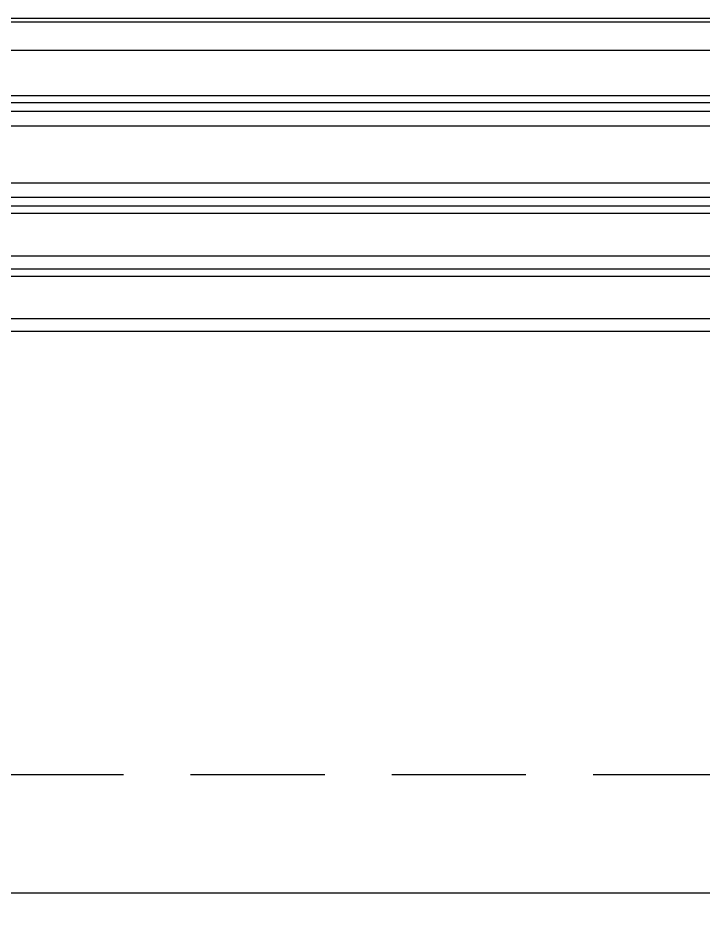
# Model space of a CAD drawing. Header units: millimetres. Extents: x 854812 to 1164625, y 589925 to 823301.
# Drawn here: x 1082245 to 1083010, y 628898 to 629921 of the extents above; entities that cross this region are included whole.
import ezdxf

# ---------------------------------------------------------------- set-up
doc = ezdxf.new("R2010")
doc.units = ezdxf.units.MM
doc.linetypes.add('DASHED', pattern=[0.75, 0.5, -0.25])
doc.layers.get('Defpoints').update_dxf_attribs({"color": 40})
doc.layers.add('WINDOWS', color=7, linetype='Continuous')
doc.layers.add('размеры', color=215, linetype='Continuous', lineweight=13)
doc.layers.add('ФАСАД', color=7, linetype='Continuous', lineweight=13)
doc.styles.add('GOST 2.304', font='isocpeur.ttf', dxfattribs={"width": 0.9})
doc.dimstyles.new('25', dxfattribs={"dimscale": 100, "dimtxt": 2.5, "dimasz": 1.2, "dimexe": 1, "dimexo": 1, "dimgap": 0.5, "dimtad": 1, "dimdec": 0, "dimlfac": 0.25, "dimzin": 0, "dimdsep": 46, "dimtxsty": 'GOST 2.304', "dimblk": 'ARCHTICK', "dimcen": 0.09, "dimdle": 1, "dimclrd": 256, "dimclre": 256, "dimclrt": 7, "dimadec": 0, "dimazin": 0, "dimtfac": 1, "dimtdec": 0, "dimtmove": 0, "dimatfit": 3, "dimldrblk": 'ARCHTICK', "dimfxl": 100, "dimtolj": 1, "dimtzin": 0, "dimlwd": 5, "dimlwe": 5, "dimarcsym": 1})

# ---------------------------------------------------------------- blocks, each defined once
blk = doc.blocks.new('_ArchTick')
at = {"color": 0, "linetype": 'ByBlock', "const_width": 0.15}
blk.add_lwpolyline([(-0.5, -0.5), (0.5, 0.5)], dxfattribs=at)
blk = doc.blocks.new('*D1345')
at = {"layer": 'Defpoints', "color": 0, "ltscale": 0.1}
for p in [(1086387.3, 629715.6), (1081187.3, 628362.2), (1081187.3, 627265.6)]:
    blk.add_point(p, dxfattribs=at)
at = {"layer": 'размеры', "lineweight": 5, "ltscale": 0.1}
for p, q in [((1086387.3, 629615.6), (1086387.3, 627165.6)), ((1081187.3, 628262.2), (1081187.3, 627165.6)), ((1086487.3, 627265.6), (1081087.3, 627265.6))]:
    blk.add_line(p, q, dxfattribs=at)
at = {"layer": 'размеры', "lineweight": 5, "ltscale": 0.1, "xscale": 120, "yscale": 120, "zscale": 120, "rotation": 180}
blk.add_blockref('_ArchTick', (1081187.3, 627265.6), dxfattribs=at)
at = {"layer": 'размеры', "lineweight": 5, "ltscale": 0.1, "xscale": 120, "yscale": 120, "zscale": 120}
blk.add_blockref('_ArchTick', (1086387.3, 627265.6), dxfattribs=at)
at = {"layer": 'размеры', "color": 7, "ltscale": 0.1, "insert": (1083787.3, 627440.6), "char_height": 250, "attachment_point": 5, "style": 'GOST 2.304'}
blk.add_mtext('\\A1;1300', dxfattribs=at)

msp = doc.modelspace()

# ---------------------------------------------------------------- linework, layer by layer
at = {"layer": 'WINDOWS', "color": 7, "lineweight": 5}
for p, q in [((1081627.3, 629920.6, 0), (1083787.3, 629920.6, 0)), ((1081645, 629916.5, 0), (1083787.3, 629916.5, 0)), ((1081697.5, 629885.1, 0), (1083787.3, 629885.1, 0)), ((1081708.7, 629834.4, 0), (1083787.3, 629834.4, 0)), ((1081708.7, 629826.3, 0), (1083787.3, 629826.3, 0)), ((1081708.7, 629710.8, 0), (1083787.3, 629710.8, 0)), ((1081708.7, 629702.7, 0), (1083787.3, 629702.7, 0)), ((1081695.7, 629655.1, 0), (1083787.3, 629655.1, 0)), ((1081676.1, 629640.4, 0), (1083787.3, 629640.4, 0)), ((1081536.8, 629632.5, 0), (1083787.3, 629632.5, 0)), ((1081523.4, 629584.8, 0), (1083787.3, 629584.8, 0)), ((1081506.6, 629570.7, 0), (1083787.3, 629570.7, 0))]:
    msp.add_line(p, q, dxfattribs=at)
at = {"layer": 'WINDOWS', "color": 7, "lineweight": 5, "elevation": 0}
for points in [[(1083787.3, 629816.4), (1081644.7, 629816.4), (1081644.7, 629800.4), (1083787.3, 629800.4)], [(1083787.3, 629736.4), (1081644.7, 629736.4), (1081644.7, 629720.5), (1083787.3, 629720.5)]]:
    msp.add_lwpolyline(points, dxfattribs=at)
at = {"layer": 'ФАСАД', "linetype": 'DASHED', "ltscale": 300}
msp.add_line((1086187.3, 629074.6, 0), (1081387.3, 629074.6, 0), dxfattribs=at)
at = {"layer": 'ФАСАД'}
msp.add_line((1086387.3, 628942.3, 0), (1081387.3, 628942.3, 0), dxfattribs=at)

# ---------------------------------------------------------------- dimensions: what is measured, and where the dimension line sits
at = {"layer": 'размеры', "ltscale": 0.1}
dim = msp.add_linear_dim(base=(1081187.3, 627265.6, 0), p1=(1086387.3, 629715.6, 0), p2=(1081187.3, 628362.2, 0), dimstyle='25', override={"dimtmove": 2}, dxfattribs=at)
dim.commit()
dim.dimension.update_dxf_attribs({"geometry": '*D1345', "text_midpoint": (1083787.3, 627440.6, 0)})

doc.saveas('drawing.dxf')
